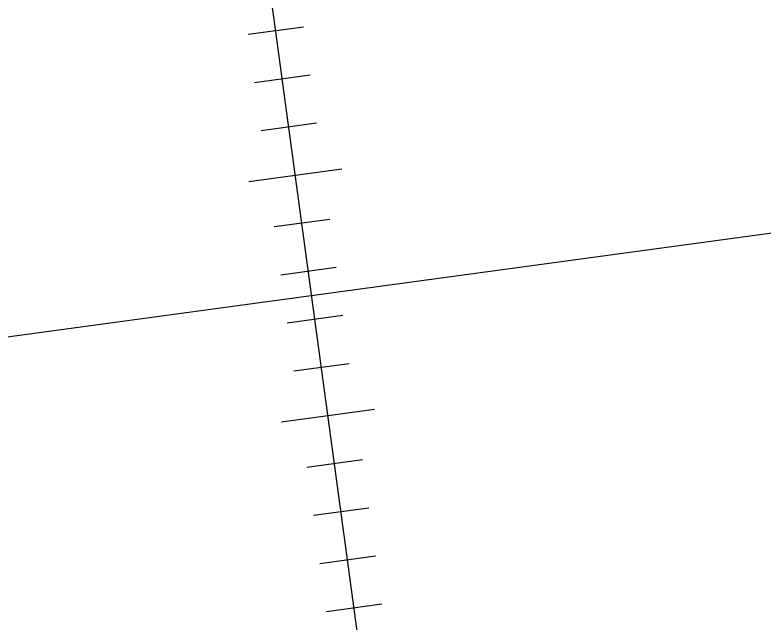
# Model space of a CAD drawing. Header units: metres. Extents: x 267365 to 277461, y 2088854 to 2108025.
# Drawn here: x 272950.87 to 272984.88, y 2094759.01 to 2094786.6 of the extents above; entities that cross this region are included whole.
import ezdxf

# ---------------------------------------------------------------- set-up
doc = ezdxf.new("R2010")
doc.units = ezdxf.units.M

msp = doc.modelspace()

# ---------------------------------------------------------------- linework, layer by layer
at = {"color": 30}
for p, q in [((272997.428, 2094530.529), (272954.491, 2094846.36)), ((272997.428, 2094530.529), (272954.491, 2094846.36)), ((272997.428, 2094530.529), (272954.491, 2094846.36)), ((272963.973, 2094786.049), (272961.453, 2094785.707)), ((272963.973, 2094786.049), (272961.453, 2094785.707)), ((272963.973, 2094786.049), (272961.453, 2094785.707)), ((272964.27, 2094783.867), (272961.75, 2094783.524)), ((272964.27, 2094783.867), (272961.75, 2094783.524)), ((272964.27, 2094783.867), (272961.75, 2094783.524)), ((272964.567, 2094781.684), (272962.046, 2094781.342)), ((272964.567, 2094781.684), (272962.046, 2094781.342)), ((272964.567, 2094781.684), (272962.046, 2094781.342)), ((272961.49, 2094779.043), (272965.716, 2094779.618)), ((272961.49, 2094779.043), (272965.716, 2094779.618)), ((272961.49, 2094779.043), (272965.716, 2094779.618)), ((272965.16, 2094777.32), (272962.64, 2094776.977)), ((272965.16, 2094777.32), (272962.64, 2094776.977)), ((272965.16, 2094777.32), (272962.64, 2094776.977)), ((272941.066, 2094770.71), (272987.624, 2094777.039)), ((272941.066, 2094770.71), (272987.624, 2094777.039)), ((272941.066, 2094770.71), (272987.624, 2094777.039)), ((272965.457, 2094775.137), (272962.936, 2094774.795)), ((272965.457, 2094775.137), (272962.936, 2094774.795)), ((272965.457, 2094775.137), (272962.936, 2094774.795)), ((272965.753, 2094772.955), (272963.233, 2094772.612)), ((272965.753, 2094772.955), (272963.233, 2094772.612)), ((272965.753, 2094772.955), (272963.233, 2094772.612)), ((272966.05, 2094770.772), (272963.53, 2094770.43)), ((272966.05, 2094770.772), (272963.53, 2094770.43)), ((272966.05, 2094770.772), (272963.53, 2094770.43)), ((272962.974, 2094768.131), (272967.2, 2094768.706)), ((272962.974, 2094768.131), (272967.2, 2094768.706)), ((272962.974, 2094768.131), (272967.2, 2094768.706)), ((272966.644, 2094766.408), (272964.123, 2094766.065)), ((272966.644, 2094766.408), (272964.123, 2094766.065)), ((272966.644, 2094766.408), (272964.123, 2094766.065)), ((272966.94, 2094764.225), (272964.42, 2094763.883)), ((272966.94, 2094764.225), (272964.42, 2094763.883)), ((272966.94, 2094764.225), (272964.42, 2094763.883)), ((272967.237, 2094762.043), (272964.717, 2094761.7)), ((272967.237, 2094762.043), (272964.717, 2094761.7)), ((272967.237, 2094762.043), (272964.717, 2094761.7)), ((272967.534, 2094759.86), (272965.013, 2094759.518)), ((272967.534, 2094759.86), (272965.013, 2094759.518)), ((272967.534, 2094759.86), (272965.013, 2094759.518))]:
    msp.add_line(p, q, dxfattribs=at)

doc.saveas('drawing.dxf')
